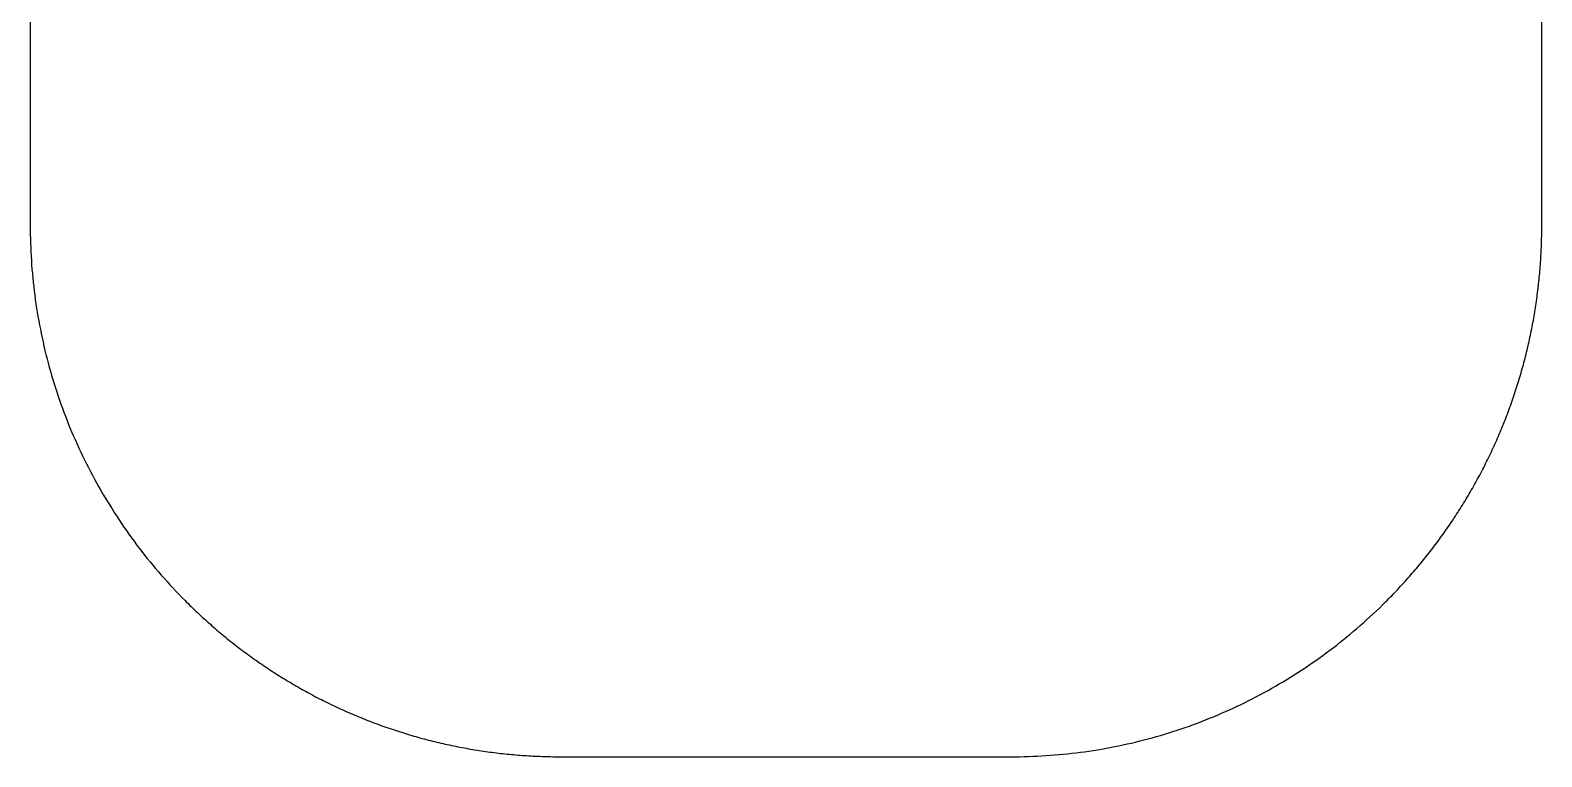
# Model space of a CAD drawing. Header units: millimetres. Extents: x -11 to 340, y -118 to 18.
# Drawn here: x 332.253 to 335.669, y -13.512 to -11.871 of the extents above; entities that cross this region are included whole.
import ezdxf

# ---------------------------------------------------------------- set-up
doc = ezdxf.new("R2010")
doc.units = ezdxf.units.MM
doc.header["$MEASUREMENT"] = 0
doc.layers.add('BLACK', color=7, linetype='CONTINUOUS')

msp = doc.modelspace()

# ---------------------------------------------------------------- linework, layer by layer
at = {"layer": 'BLACK', "linetype": 'Continuous'}
for p, q in [((332.252685, -11.5125), (332.252685, -12.3125)), ((335.669313, -12.3125), (335.669313, -11.5125)), ((332.252685, -12.3125), (332.252725, -12.322395)), ((332.252725, -12.322395), (332.252845, -12.332281)), ((332.252845, -12.332281), (332.253044, -12.342157)), ((335.669083, -12.336207), (335.669169, -12.331264)), ((335.669169, -12.331264), (335.669235, -12.326315)), ((335.669235, -12.326315), (335.669281, -12.321367)), ((335.669281, -12.321367), (335.669307, -12.316414)), ((335.669307, -12.316414), (335.669313, -12.3125)), ((332.253044, -12.342157), (332.253324, -12.352024)), ((332.253324, -12.352024), (332.253682, -12.361879)), ((332.253682, -12.361879), (332.254121, -12.371724)), ((335.667924, -12.37075), (335.66815, -12.365822)), ((335.66815, -12.365822), (335.668355, -12.360894)), ((335.668355, -12.360894), (335.668541, -12.355961)), ((335.668541, -12.355961), (335.668706, -12.351027)), ((335.668706, -12.351027), (335.668852, -12.346089)), ((335.668852, -12.346089), (335.668978, -12.34115)), ((335.668978, -12.34115), (335.669083, -12.336207)), ((332.254121, -12.371724), (332.254639, -12.381558)), ((332.254639, -12.381558), (332.255236, -12.391381)), ((332.255236, -12.391381), (332.255913, -12.401192)), ((332.255913, -12.401192), (332.256669, -12.410991)), ((335.665789, -12.405155), (335.666154, -12.40025)), ((335.666154, -12.40025), (335.666498, -12.395339)), ((335.666498, -12.395339), (335.666823, -12.390428)), ((335.666823, -12.390428), (335.667128, -12.385511)), ((335.667128, -12.385511), (335.667413, -12.380594)), ((335.667413, -12.380594), (335.667679, -12.375672)), ((335.667679, -12.375672), (335.667924, -12.37075)), ((332.256669, -12.410991), (332.257504, -12.420777)), ((332.257504, -12.420777), (332.258418, -12.430551)), ((332.258418, -12.430551), (332.259411, -12.440312)), ((335.662681, -12.439413), (335.663185, -12.434528)), ((335.663185, -12.434528), (335.663668, -12.429642)), ((335.663668, -12.429642), (335.664132, -12.42475)), ((335.664132, -12.42475), (335.664576, -12.419857)), ((335.664576, -12.419857), (335.665, -12.414959)), ((335.665, -12.414959), (335.665404, -12.41006)), ((335.665404, -12.41006), (335.665789, -12.405155)), ((332.259411, -12.440312), (332.260483, -12.450059)), ((332.260483, -12.450059), (332.261634, -12.459792)), ((332.261634, -12.459792), (332.262864, -12.469511)), ((332.262864, -12.469511), (332.264173, -12.479216)), ((335.658605, -12.473505), (335.659246, -12.468646)), ((335.659246, -12.468646), (335.659868, -12.463782)), ((335.659868, -12.463782), (335.66047, -12.458916)), ((335.66047, -12.458916), (335.661053, -12.454044)), ((335.661053, -12.454044), (335.661615, -12.449172)), ((335.661615, -12.449172), (335.662158, -12.444293)), ((335.662158, -12.444293), (335.662681, -12.439413)), ((332.264173, -12.479216), (332.26556, -12.488905)), ((332.26556, -12.488905), (332.267025, -12.498579)), ((332.267025, -12.498579), (332.26857, -12.508238)), ((335.653563, -12.507417), (335.654342, -12.502583)), ((335.654342, -12.502583), (335.655102, -12.497748)), ((335.655102, -12.497748), (335.655842, -12.492906)), ((335.655842, -12.492906), (335.656562, -12.488062)), ((335.656562, -12.488062), (335.657263, -12.483213)), ((335.657263, -12.483213), (335.657944, -12.478362)), ((335.657944, -12.478362), (335.658605, -12.473505)), ((332.26857, -12.508238), (332.270192, -12.51788)), ((332.270192, -12.51788), (332.271893, -12.527506)), ((332.271893, -12.527506), (332.273671, -12.537115)), ((332.273671, -12.537115), (332.275528, -12.546706)), ((335.647559, -12.541129), (335.648476, -12.536327)), ((335.648476, -12.536327), (335.649373, -12.531518)), ((335.649373, -12.531518), (335.65025, -12.526707)), ((335.65025, -12.526707), (335.651108, -12.52189)), ((335.651108, -12.52189), (335.651945, -12.51707)), ((335.651945, -12.51707), (335.652764, -12.512245)), ((335.652764, -12.512245), (335.653563, -12.507417)), ((332.275528, -12.546706), (332.277463, -12.55628)), ((332.277463, -12.55628), (332.279475, -12.565835)), ((332.279475, -12.565835), (332.281566, -12.575372)), ((335.640598, -12.574628), (335.641651, -12.569855)), ((335.641651, -12.569855), (335.642684, -12.56508)), ((335.642684, -12.56508), (335.643699, -12.560298)), ((335.643699, -12.560298), (335.644693, -12.555514)), ((335.644693, -12.555514), (335.645668, -12.550723)), ((335.645668, -12.550723), (335.646623, -12.545929)), ((335.646623, -12.545929), (335.647559, -12.541129)), ((332.281566, -12.575372), (332.283734, -12.584889)), ((332.283734, -12.584889), (332.285979, -12.594387)), ((332.285979, -12.594387), (332.288302, -12.603865)), ((332.288302, -12.603865), (332.290702, -12.613323)), ((335.632685, -12.60789), (335.633873, -12.603154)), ((335.633873, -12.603154), (335.635043, -12.598411)), ((335.635043, -12.598411), (335.636192, -12.593665)), ((335.636192, -12.593665), (335.637323, -12.588912)), ((335.637323, -12.588912), (335.638434, -12.584156)), ((335.638434, -12.584156), (335.639526, -12.579393)), ((335.639526, -12.579393), (335.640598, -12.574628)), ((332.290702, -12.613323), (332.29318, -12.62276)), ((332.29318, -12.62276), (332.295734, -12.632175)), ((332.295734, -12.632175), (332.298365, -12.641569)), ((335.62248, -12.645593), (335.623823, -12.6409)), ((335.623823, -12.6409), (335.625147, -12.6362)), ((335.625147, -12.6362), (335.626451, -12.631496)), ((335.626451, -12.631496), (335.627737, -12.626785)), ((335.627737, -12.626785), (335.629002, -12.62207)), ((335.629002, -12.62207), (335.630249, -12.617348)), ((335.630249, -12.617348), (335.631476, -12.612622)), ((335.631476, -12.612622), (335.632685, -12.60789)), ((332.298365, -12.641569), (332.301073, -12.65094)), ((332.301073, -12.65094), (332.303858, -12.660289)), ((332.303858, -12.660289), (332.306719, -12.669614)), ((332.306719, -12.669614), (332.309656, -12.678916)), ((335.612542, -12.678289), (335.61402, -12.673635)), ((335.61402, -12.673635), (335.615477, -12.668977)), ((335.615477, -12.668977), (335.616916, -12.664311)), ((335.616916, -12.664311), (335.618336, -12.659641)), ((335.618336, -12.659641), (335.619737, -12.654963)), ((335.619737, -12.654963), (335.621118, -12.650282)), ((335.621118, -12.650282), (335.62248, -12.645593)), ((332.309656, -12.678916), (332.31267, -12.688193)), ((332.31267, -12.688193), (332.315759, -12.697446)), ((332.315759, -12.697446), (332.318925, -12.706674)), ((332.318925, -12.706674), (332.322166, -12.715875)), ((335.601671, -12.710685), (335.60328, -12.706077)), ((335.60328, -12.706077), (335.604872, -12.70146)), ((335.604872, -12.70146), (335.606444, -12.696839)), ((335.606444, -12.696839), (335.607997, -12.69221)), ((335.607997, -12.69221), (335.609531, -12.687576)), ((335.609531, -12.687576), (335.611047, -12.682935)), ((335.611047, -12.682935), (335.612542, -12.678289)), ((332.322166, -12.715875), (332.325483, -12.725051)), ((332.325483, -12.725051), (332.328875, -12.7342)), ((332.328875, -12.7342), (332.332342, -12.743322)), ((332.332342, -12.743322), (332.335884, -12.752415)), ((335.58811, -12.747318), (335.589871, -12.742764)), ((335.589871, -12.742764), (335.591613, -12.738201)), ((335.591613, -12.738201), (335.593336, -12.733633)), ((335.593336, -12.733633), (335.595041, -12.729056)), ((335.595041, -12.729056), (335.596726, -12.724474)), ((335.596726, -12.724474), (335.598394, -12.719884)), ((335.598394, -12.719884), (335.600041, -12.715289)), ((335.600041, -12.715289), (335.601671, -12.710685)), ((332.335884, -12.752415), (332.339501, -12.761481)), ((332.339501, -12.761481), (332.343192, -12.770518)), ((332.343192, -12.770518), (332.346958, -12.779525)), ((335.57526, -12.779005), (335.577152, -12.7745)), ((335.577152, -12.7745), (335.579025, -12.769988)), ((335.579025, -12.769988), (335.580879, -12.765468)), ((335.580879, -12.765468), (335.582715, -12.760942)), ((335.582715, -12.760942), (335.584532, -12.756407)), ((335.584532, -12.756407), (335.58633, -12.751867)), ((335.58633, -12.751867), (335.58811, -12.747318)), ((332.346958, -12.779525), (332.350798, -12.788503)), ((332.350798, -12.788503), (332.354711, -12.79745)), ((332.354711, -12.79745), (332.358699, -12.806366)), ((332.358699, -12.806366), (332.36276, -12.815251)), ((335.559462, -12.814766), (335.561501, -12.810323)), ((335.561501, -12.810323), (335.563522, -12.805873)), ((335.563522, -12.805873), (335.565525, -12.801413)), ((335.565525, -12.801413), (335.567509, -12.796948)), ((335.567509, -12.796948), (335.569475, -12.792473)), ((335.569475, -12.792473), (335.571421, -12.787992)), ((335.571421, -12.787992), (335.57335, -12.783501)), ((335.57335, -12.783501), (335.57526, -12.779005)), ((332.36276, -12.815251), (332.366894, -12.824103)), ((332.366894, -12.824103), (332.371102, -12.832923)), ((332.371102, -12.832923), (332.375382, -12.84171)), ((332.375382, -12.84171), (332.379734, -12.850463)), ((335.54249, -12.850012), (335.544676, -12.845635)), ((335.544676, -12.845635), (335.546842, -12.841251)), ((335.546842, -12.841251), (335.548992, -12.836857)), ((335.548992, -12.836857), (335.551122, -12.832456)), ((335.551122, -12.832456), (335.553234, -12.828045)), ((335.553234, -12.828045), (335.555328, -12.823627)), ((335.555328, -12.823627), (335.557405, -12.8192)), ((335.557405, -12.8192), (335.559462, -12.814766)), ((332.379734, -12.850463), (332.384159, -12.859182)), ((332.384159, -12.859182), (332.388656, -12.867866)), ((332.388656, -12.867866), (332.393224, -12.876514)), ((332.393224, -12.876514), (332.397864, -12.885127)), ((335.524363, -12.884707), (335.526692, -12.880401)), ((335.526692, -12.880401), (335.529002, -12.876087)), ((335.529002, -12.876087), (335.531295, -12.871762)), ((335.531295, -12.871762), (335.53357, -12.86743)), ((335.53357, -12.86743), (335.535827, -12.863088)), ((335.535827, -12.863088), (335.538066, -12.858739)), ((335.538066, -12.858739), (335.540288, -12.854379)), ((335.540288, -12.854379), (335.54249, -12.850012)), ((332.397864, -12.885127), (332.402575, -12.893703)), ((332.402575, -12.893703), (332.407357, -12.902242)), ((332.407357, -12.902242), (332.412209, -12.910743)), ((332.412209, -12.910743), (332.417131, -12.919205)), ((335.505096, -12.918814), (335.507566, -12.914583)), ((335.507566, -12.914583), (335.510018, -12.910344)), ((335.510018, -12.910344), (335.512454, -12.906094)), ((335.512454, -12.906094), (335.51487, -12.901836)), ((335.51487, -12.901836), (335.51727, -12.897567)), ((335.51727, -12.897567), (335.519652, -12.89329)), ((335.519652, -12.89329), (335.522016, -12.889002)), ((335.522016, -12.889002), (335.524363, -12.884707)), ((332.417131, -12.919205), (332.422124, -12.927629)), ((332.422124, -12.927629), (332.427186, -12.936014)), ((332.427186, -12.936014), (332.432317, -12.944359)), ((332.432317, -12.944359), (332.437517, -12.952662)), ((335.484711, -12.952297), (335.48732, -12.948147)), ((335.48732, -12.948147), (335.489911, -12.943987)), ((335.489911, -12.943987), (335.492486, -12.939816)), ((335.492486, -12.939816), (335.495042, -12.935636)), ((335.495042, -12.935636), (335.497582, -12.931445)), ((335.497582, -12.931445), (335.500104, -12.927245)), ((335.500104, -12.927245), (335.502609, -12.923034)), ((335.502609, -12.923034), (335.505096, -12.918814)), ((332.437517, -12.952662), (332.442786, -12.960925)), ((332.442786, -12.960925), (332.448123, -12.969146)), ((332.448123, -12.969146), (332.453528, -12.977325)), ((332.453528, -12.977325), (332.459, -12.985461)), ((335.46323, -12.985119), (335.465974, -12.981053)), ((335.465974, -12.981053), (335.468702, -12.976978)), ((335.468702, -12.976978), (335.471413, -12.97289)), ((335.471413, -12.97289), (335.474106, -12.968793)), ((335.474106, -12.968793), (335.476783, -12.964684)), ((335.476783, -12.964684), (335.479443, -12.960566)), ((335.479443, -12.960566), (335.482086, -12.956436)), ((335.482086, -12.956436), (335.484711, -12.952297)), ((332.459, -12.985461), (332.464539, -12.993553)), ((332.464539, -12.993553), (332.470145, -13.001601)), ((332.470145, -13.001601), (332.475818, -13.009605)), ((332.475818, -13.009605), (332.481556, -13.017563)), ((335.437781, -13.021206), (335.440675, -13.017242)), ((335.440675, -13.017242), (335.443552, -13.013266)), ((335.443552, -13.013266), (335.446413, -13.009279)), ((335.446413, -13.009279), (335.449257, -13.00528)), ((335.449257, -13.00528), (335.452085, -13.00127)), ((335.452085, -13.00127), (335.454896, -12.997249)), ((335.454896, -12.997249), (335.457691, -12.993217)), ((335.457691, -12.993217), (335.460469, -12.989173)), ((335.460469, -12.989173), (335.46323, -12.985119)), ((332.481556, -13.017563), (332.48736, -13.025475)), ((332.48736, -13.025475), (332.493229, -13.033341)), ((332.493229, -13.033341), (332.499163, -13.04116)), ((332.499163, -13.04116), (332.505162, -13.048932)), ((332.505162, -13.048932), (332.511224, -13.056655)), ((335.414049, -13.0525), (335.417071, -13.04863)), ((335.417071, -13.04863), (335.420079, -13.044748)), ((335.420079, -13.044748), (335.423069, -13.040854)), ((335.423069, -13.040854), (335.426044, -13.036948)), ((335.426044, -13.036948), (335.429002, -13.03303)), ((335.429002, -13.03303), (335.431945, -13.029101)), ((335.431945, -13.029101), (335.434871, -13.02516)), ((335.434871, -13.02516), (335.437781, -13.021206)), ((332.511224, -13.056655), (332.517349, -13.06433)), ((332.517349, -13.06433), (332.523538, -13.071956)), ((332.523538, -13.071956), (332.529789, -13.079531)), ((332.529789, -13.079531), (332.536102, -13.087057)), ((335.386135, -13.086774), (335.389299, -13.083016)), ((335.389299, -13.083016), (335.392447, -13.079245)), ((335.392447, -13.079245), (335.39558, -13.075462)), ((335.39558, -13.075462), (335.398697, -13.071666)), ((335.398697, -13.071666), (335.401799, -13.067857)), ((335.401799, -13.067857), (335.404885, -13.064036)), ((335.404885, -13.064036), (335.407956, -13.060203)), ((335.407956, -13.060203), (335.41101, -13.056358)), ((335.41101, -13.056358), (335.414049, -13.0525)), ((332.536102, -13.087057), (332.542477, -13.094531)), ((332.542477, -13.094531), (332.548913, -13.101954)), ((332.548913, -13.101954), (332.55541, -13.109325)), ((332.55541, -13.109325), (332.561967, -13.116643)), ((332.561967, -13.116643), (332.568584, -13.123908)), ((335.356974, -13.120013), (335.360274, -13.116373)), ((335.360274, -13.116373), (335.36356, -13.112719)), ((335.36356, -13.112719), (335.36683, -13.109052)), ((335.36683, -13.109052), (335.370086, -13.105371)), ((335.370086, -13.105371), (335.373326, -13.101678)), ((335.373326, -13.101678), (335.376551, -13.097971)), ((335.376551, -13.097971), (335.379761, -13.094252)), ((335.379761, -13.094252), (335.382956, -13.090519)), ((335.382956, -13.090519), (335.386135, -13.086774)), ((332.568584, -13.123908), (332.57526, -13.131119)), ((332.57526, -13.131119), (332.581995, -13.138276)), ((332.581995, -13.138276), (332.588789, -13.145378)), ((332.588789, -13.145378), (332.59564, -13.152425)), ((332.59564, -13.152425), (332.602548, -13.159417)), ((335.323164, -13.155672), (335.32661, -13.152168)), ((335.32661, -13.152168), (335.330042, -13.148651)), ((335.330042, -13.148651), (335.333459, -13.145119)), ((335.333459, -13.145119), (335.336862, -13.141574)), ((335.336862, -13.141574), (335.340251, -13.138014)), ((335.340251, -13.138014), (335.343625, -13.134441)), ((335.343625, -13.134441), (335.346984, -13.130855)), ((335.346984, -13.130855), (335.350329, -13.127254)), ((335.350329, -13.127254), (335.353659, -13.123641)), ((335.353659, -13.123641), (335.356974, -13.120013)), ((332.602548, -13.159417), (332.606024, -13.162891)), ((332.606024, -13.162891), (332.609513, -13.166351)), ((332.609513, -13.166351), (332.613017, -13.169797)), ((332.613017, -13.169797), (332.616534, -13.173229)), ((332.616534, -13.173229), (332.620066, -13.176646)), ((332.620066, -13.176646), (332.623611, -13.180049)), ((332.623611, -13.180049), (332.627171, -13.183438)), ((332.627171, -13.183438), (332.630744, -13.186812)), ((332.630744, -13.186812), (332.63433, -13.190171)), ((335.287932, -13.189925), (335.295089, -13.18319)), ((335.295089, -13.18319), (335.302191, -13.176396)), ((335.302191, -13.176396), (335.309238, -13.169545)), ((335.309238, -13.169545), (335.31623, -13.162637)), ((335.31623, -13.162637), (335.319704, -13.159161)), ((335.319704, -13.159161), (335.323164, -13.155672)), ((332.63433, -13.190171), (332.637931, -13.193516)), ((332.637931, -13.193516), (332.641544, -13.196846)), ((332.641544, -13.196846), (332.645172, -13.200161)), ((332.645172, -13.200161), (332.648812, -13.203461)), ((332.648812, -13.203461), (332.652466, -13.206747)), ((332.652466, -13.206747), (332.656133, -13.210017)), ((332.656133, -13.210017), (332.659814, -13.213273)), ((332.659814, -13.213273), (332.663507, -13.216513)), ((332.663507, -13.216513), (332.667214, -13.219738)), ((332.667214, -13.219738), (332.670933, -13.222948)), ((335.251344, -13.222708), (335.258767, -13.216272)), ((335.258767, -13.216272), (335.266138, -13.209775)), ((335.266138, -13.209775), (335.273456, -13.203218)), ((335.273456, -13.203218), (335.280721, -13.196601)), ((335.280721, -13.196601), (335.287932, -13.189925)), ((332.670933, -13.222948), (332.674666, -13.226143)), ((332.674666, -13.226143), (332.678411, -13.229322)), ((332.678411, -13.229322), (332.682169, -13.232486)), ((332.682169, -13.232486), (332.68594, -13.235634)), ((332.68594, -13.235634), (332.689723, -13.238767)), ((332.689723, -13.238767), (332.693519, -13.241884)), ((332.693519, -13.241884), (332.697328, -13.244986)), ((332.697328, -13.244986), (332.701149, -13.248072)), ((332.701149, -13.248072), (332.704982, -13.251143)), ((332.704982, -13.251143), (332.708827, -13.254197)), ((332.708827, -13.254197), (332.712685, -13.257236)), ((335.205745, -13.260023), (335.213468, -13.253961)), ((335.213468, -13.253961), (335.221143, -13.247836)), ((335.221143, -13.247836), (335.228769, -13.241647)), ((335.228769, -13.241647), (335.236344, -13.235396)), ((335.236344, -13.235396), (335.24387, -13.229083)), ((335.24387, -13.229083), (335.251344, -13.222708)), ((332.712685, -13.257236), (332.716555, -13.260258)), ((332.716555, -13.260258), (332.720437, -13.263266)), ((332.720437, -13.263266), (332.724331, -13.266256)), ((332.724331, -13.266256), (332.728237, -13.269231)), ((332.728237, -13.269231), (332.732155, -13.272189)), ((332.732155, -13.272189), (332.736084, -13.275132)), ((332.736084, -13.275132), (332.740025, -13.278058)), ((332.740025, -13.278058), (332.743979, -13.280968)), ((332.743979, -13.280968), (332.747943, -13.283862)), ((332.747943, -13.283862), (332.751919, -13.286739)), ((332.751919, -13.286739), (332.755906, -13.2896)), ((332.755906, -13.2896), (332.759905, -13.292444)), ((335.158414, -13.29504), (335.166418, -13.289367)), ((335.166418, -13.289367), (335.174376, -13.283629)), ((335.174376, -13.283629), (335.182288, -13.277825)), ((335.182288, -13.277825), (335.190154, -13.271956)), ((335.190154, -13.271956), (335.197973, -13.266022)), ((335.197973, -13.266022), (335.205745, -13.260023)), ((332.759905, -13.292444), (332.763915, -13.295272)), ((332.763915, -13.295272), (332.767936, -13.298083)), ((332.767936, -13.298083), (332.771968, -13.300878)), ((332.771968, -13.300878), (332.776012, -13.303656)), ((332.776012, -13.303656), (332.780066, -13.306417)), ((332.780066, -13.306417), (332.784132, -13.309161)), ((332.784132, -13.309161), (332.788207, -13.311889)), ((332.788207, -13.311889), (332.792295, -13.3146)), ((332.792295, -13.3146), (332.796392, -13.317293)), ((332.796392, -13.317293), (332.800501, -13.31997)), ((332.800501, -13.31997), (332.804619, -13.32263)), ((332.804619, -13.32263), (332.808749, -13.325273)), ((335.109475, -13.327668), (335.117738, -13.322399)), ((335.117738, -13.322399), (335.125959, -13.317062)), ((335.125959, -13.317062), (335.134138, -13.311657)), ((335.134138, -13.311657), (335.142274, -13.306185)), ((335.142274, -13.306185), (335.150366, -13.300646)), ((335.150366, -13.300646), (335.158414, -13.29504)), ((332.808749, -13.325273), (332.812888, -13.327898)), ((332.812888, -13.327898), (332.817038, -13.330507)), ((332.817038, -13.330507), (332.821198, -13.333098)), ((332.821198, -13.333098), (332.825369, -13.335673)), ((332.825369, -13.335673), (332.829549, -13.338229)), ((332.829549, -13.338229), (332.83374, -13.340769)), ((332.83374, -13.340769), (332.83794, -13.343291)), ((332.83794, -13.343291), (332.842151, -13.345796)), ((332.842151, -13.345796), (332.846371, -13.348283)), ((332.846371, -13.348283), (332.850602, -13.350753)), ((332.850602, -13.350753), (332.854841, -13.353205)), ((332.854841, -13.353205), (332.859091, -13.355641)), ((332.859091, -13.355641), (332.863349, -13.358057)), ((332.863349, -13.358057), (332.867618, -13.360457)), ((335.050516, -13.36261), (335.059055, -13.357828)), ((335.059055, -13.357828), (335.067556, -13.352976)), ((335.067556, -13.352976), (335.076018, -13.348054)), ((335.076018, -13.348054), (335.084442, -13.343061)), ((335.084442, -13.343061), (335.092827, -13.337999)), ((335.092827, -13.337999), (335.101172, -13.332868)), ((335.101172, -13.332868), (335.109475, -13.327668)), ((332.867618, -13.360457), (332.871895, -13.362839)), ((332.871895, -13.362839), (332.876183, -13.365203)), ((332.876183, -13.365203), (332.880478, -13.36755)), ((332.880478, -13.36755), (332.884784, -13.369879)), ((332.884784, -13.369879), (332.889098, -13.372189)), ((332.889098, -13.372189), (332.893423, -13.374482)), ((332.893423, -13.374482), (332.897755, -13.376757)), ((332.897755, -13.376757), (332.902097, -13.379014)), ((332.902097, -13.379014), (332.906446, -13.381253)), ((332.906446, -13.381253), (332.910806, -13.383475)), ((332.910806, -13.383475), (332.915173, -13.385677)), ((332.915173, -13.385677), (332.91955, -13.387863)), ((332.91955, -13.387863), (332.923934, -13.390029)), ((332.923934, -13.390029), (332.928328, -13.392179)), ((332.928328, -13.392179), (332.932729, -13.394309)), ((334.989736, -13.394083), (334.998523, -13.389803)), ((334.998523, -13.389803), (335.007276, -13.385451)), ((335.007276, -13.385451), (335.015995, -13.381026)), ((335.015995, -13.381026), (335.024679, -13.376529)), ((335.024679, -13.376529), (335.033327, -13.371961)), ((335.033327, -13.371961), (335.04194, -13.367321)), ((335.04194, -13.367321), (335.050516, -13.36261)), ((332.932729, -13.394309), (332.93714, -13.396421)), ((332.93714, -13.396421), (332.941558, -13.398515)), ((332.941558, -13.398515), (332.945985, -13.400592)), ((332.945985, -13.400592), (332.950419, -13.402649)), ((332.950419, -13.402649), (332.954862, -13.404688)), ((332.954862, -13.404688), (332.959312, -13.406709)), ((332.959312, -13.406709), (332.963772, -13.408712)), ((332.963772, -13.408712), (332.968237, -13.410696)), ((332.968237, -13.410696), (332.972712, -13.412662)), ((332.972712, -13.412662), (332.977193, -13.414608)), ((332.977193, -13.414608), (332.981684, -13.416537)), ((332.981684, -13.416537), (332.98618, -13.418447)), ((332.98618, -13.418447), (332.990685, -13.420339)), ((332.990685, -13.420339), (332.995197, -13.422212)), ((332.995197, -13.422212), (332.999717, -13.424066)), ((332.999717, -13.424066), (333.004243, -13.425902)), ((333.004243, -13.425902), (333.008778, -13.427719)), ((334.909228, -13.429301), (334.918294, -13.425684)), ((334.918294, -13.425684), (334.927331, -13.421993)), ((334.927331, -13.421993), (334.936338, -13.418227)), ((334.936338, -13.418227), (334.945316, -13.414387)), ((334.945316, -13.414387), (334.954263, -13.410474)), ((334.954263, -13.410474), (334.963179, -13.406486)), ((334.963179, -13.406486), (334.972064, -13.402425)), ((334.972064, -13.402425), (334.980916, -13.398291)), ((334.980916, -13.398291), (334.989736, -13.394083)), ((333.008778, -13.427719), (333.013318, -13.429517)), ((333.013318, -13.429517), (333.017867, -13.431297)), ((333.017867, -13.431297), (333.022421, -13.433058)), ((333.022421, -13.433058), (333.026984, -13.4348)), ((333.026984, -13.4348), (333.031552, -13.436523)), ((333.031552, -13.436523), (333.036129, -13.438228)), ((333.036129, -13.438228), (333.040711, -13.439913)), ((333.040711, -13.439913), (333.045301, -13.441581)), ((333.045301, -13.441581), (333.049896, -13.443228)), ((333.049896, -13.443228), (333.0545, -13.444858)), ((333.0545, -13.444858), (333.059108, -13.446467)), ((333.059108, -13.446467), (333.063725, -13.448059)), ((333.063725, -13.448059), (333.068346, -13.449631)), ((333.068346, -13.449631), (333.072975, -13.451184)), ((333.072975, -13.451184), (333.077609, -13.452718)), ((333.077609, -13.452718), (333.08225, -13.454234)), ((333.08225, -13.454234), (333.086896, -13.455729)), ((333.086896, -13.455729), (333.09155, -13.457207)), ((333.09155, -13.457207), (333.096208, -13.458664)), ((333.096208, -13.458664), (333.100874, -13.460103)), ((333.100874, -13.460103), (333.105544, -13.461523)), ((334.807753, -13.464112), (334.817102, -13.461327)), ((334.817102, -13.461327), (334.826427, -13.458466)), ((334.826427, -13.458466), (334.835729, -13.455529)), ((334.835729, -13.455529), (334.845006, -13.452515)), ((334.845006, -13.452515), (334.854259, -13.449426)), ((334.854259, -13.449426), (334.863487, -13.44626)), ((334.863487, -13.44626), (334.872688, -13.443019)), ((334.872688, -13.443019), (334.881864, -13.439702)), ((334.881864, -13.439702), (334.891013, -13.43631)), ((334.891013, -13.43631), (334.900135, -13.432843)), ((334.900135, -13.432843), (334.909228, -13.429301)), ((333.105544, -13.461523), (333.110222, -13.462924)), ((333.110222, -13.462924), (333.114903, -13.464305)), ((333.114903, -13.464305), (333.119592, -13.465667)), ((333.119592, -13.465667), (333.124285, -13.46701)), ((333.124285, -13.46701), (333.128985, -13.468334)), ((333.128985, -13.468334), (333.133689, -13.469638)), ((333.133689, -13.469638), (333.1384, -13.470924)), ((333.1384, -13.470924), (333.143115, -13.472189)), ((333.143115, -13.472189), (333.147837, -13.473436)), ((333.147837, -13.473436), (333.152563, -13.474663)), ((333.152563, -13.474663), (333.157295, -13.475872)), ((333.157295, -13.475872), (333.162031, -13.47706)), ((333.162031, -13.47706), (333.166774, -13.47823)), ((333.166774, -13.47823), (333.17152, -13.479379)), ((333.17152, -13.479379), (333.176273, -13.48051)), ((333.176273, -13.48051), (333.181029, -13.481621)), ((333.181029, -13.481621), (333.185792, -13.482713)), ((333.185792, -13.482713), (333.190557, -13.483785)), ((333.190557, -13.483785), (333.19533, -13.484838)), ((333.19533, -13.484838), (333.200105, -13.485871)), ((333.200105, -13.485871), (333.204887, -13.486886)), ((333.204887, -13.486886), (333.209671, -13.48788)), ((333.209671, -13.48788), (333.214462, -13.488855)), ((333.214462, -13.488855), (333.219256, -13.48981)), ((333.219256, -13.48981), (333.224056, -13.490746)), ((333.224056, -13.490746), (333.228858, -13.491663)), ((333.228858, -13.491663), (333.233667, -13.49256)), ((333.233667, -13.49256), (333.238478, -13.493437)), ((333.238478, -13.493437), (333.243295, -13.494295)), ((333.243295, -13.494295), (333.248115, -13.495132)), ((333.248115, -13.495132), (333.25294, -13.495951)), ((334.665051, -13.496615), (334.674693, -13.494993)), ((334.674693, -13.494993), (334.684319, -13.493292)), ((334.684319, -13.493292), (334.693928, -13.491514)), ((334.693928, -13.491514), (334.703519, -13.489657)), ((334.703519, -13.489657), (334.713093, -13.487722)), ((334.713093, -13.487722), (334.722648, -13.48571)), ((334.722648, -13.48571), (334.732185, -13.483619)), ((334.732185, -13.483619), (334.741702, -13.481451)), ((334.741702, -13.481451), (334.7512, -13.479206)), ((334.7512, -13.479206), (334.760678, -13.476883)), ((334.760678, -13.476883), (334.770136, -13.474483)), ((334.770136, -13.474483), (334.779573, -13.472005)), ((334.779573, -13.472005), (334.788988, -13.469451)), ((334.788988, -13.469451), (334.798382, -13.46682)), ((334.798382, -13.46682), (334.807753, -13.464112)), ((333.25294, -13.495951), (333.257768, -13.49675)), ((333.257768, -13.49675), (333.262602, -13.497529)), ((333.262602, -13.497529), (333.267437, -13.498289)), ((333.267437, -13.498289), (333.272279, -13.499029)), ((333.272279, -13.499029), (333.277123, -13.499749)), ((333.277123, -13.499749), (333.281972, -13.50045)), ((333.281972, -13.50045), (333.286823, -13.501131)), ((333.286823, -13.501131), (333.29168, -13.501792)), ((333.29168, -13.501792), (333.296539, -13.502433)), ((333.296539, -13.502433), (333.301403, -13.503055)), ((333.301403, -13.503055), (333.306269, -13.503657)), ((333.306269, -13.503657), (333.311141, -13.50424)), ((333.311141, -13.50424), (333.316013, -13.504802)), ((333.316013, -13.504802), (333.320892, -13.505345)), ((333.320892, -13.505345), (333.325772, -13.505868)), ((333.325772, -13.505868), (333.330657, -13.506372)), ((333.330657, -13.506372), (333.335543, -13.506855)), ((333.335543, -13.506855), (333.340435, -13.507319)), ((333.340435, -13.507319), (333.345328, -13.507763)), ((333.345328, -13.507763), (333.350226, -13.508187)), ((333.350226, -13.508187), (333.355125, -13.508591)), ((333.355125, -13.508591), (333.36003, -13.508976)), ((333.36003, -13.508976), (333.364935, -13.509341)), ((333.364935, -13.509341), (333.369846, -13.509685)), ((333.369846, -13.509685), (333.374757, -13.51001)), ((333.374757, -13.51001), (333.379674, -13.510315)), ((333.379674, -13.510315), (333.384591, -13.5106)), ((333.384591, -13.5106), (333.389513, -13.510866)), ((333.389513, -13.510866), (333.394435, -13.511111)), ((333.394435, -13.511111), (333.399363, -13.511337)), ((333.399363, -13.511337), (333.404291, -13.511542)), ((333.404291, -13.511542), (333.409224, -13.511728)), ((333.409224, -13.511728), (333.414158, -13.511893)), ((333.414158, -13.511893), (333.419096, -13.512039)), ((333.419096, -13.512039), (333.424035, -13.512165)), ((333.424035, -13.512165), (333.428978, -13.51227)), ((333.428978, -13.51227), (333.433921, -13.512356)), ((333.433921, -13.512356), (333.43887, -13.512422)), ((333.43887, -13.512422), (333.443818, -13.512468)), ((333.443818, -13.512468), (333.448771, -13.512494)), ((333.448771, -13.512494), (333.452685, -13.5125)), ((333.452685, -13.5125), (334.469313, -13.5125)), ((334.469313, -13.5125), (334.479208, -13.51246)), ((334.479208, -13.51246), (334.489094, -13.51234)), ((334.489094, -13.51234), (334.49897, -13.512141)), ((334.49897, -13.512141), (334.508837, -13.511861)), ((334.508837, -13.511861), (334.518692, -13.511503)), ((334.518692, -13.511503), (334.528537, -13.511064)), ((334.528537, -13.511064), (334.538371, -13.510546)), ((334.538371, -13.510546), (334.548194, -13.509949)), ((334.548194, -13.509949), (334.558005, -13.509272)), ((334.558005, -13.509272), (334.567804, -13.508516)), ((334.567804, -13.508516), (334.57759, -13.507681)), ((334.57759, -13.507681), (334.587364, -13.506767)), ((334.587364, -13.506767), (334.597125, -13.505774)), ((334.597125, -13.505774), (334.606872, -13.504702)), ((334.606872, -13.504702), (334.616605, -13.503551)), ((334.616605, -13.503551), (334.626324, -13.502321)), ((334.626324, -13.502321), (334.636029, -13.501012)), ((334.636029, -13.501012), (334.645718, -13.499625)), ((334.645718, -13.499625), (334.655392, -13.49816)), ((334.655392, -13.49816), (334.665051, -13.496615))]:
    msp.add_line(p, q, dxfattribs=at)

doc.saveas('drawing.dxf')
